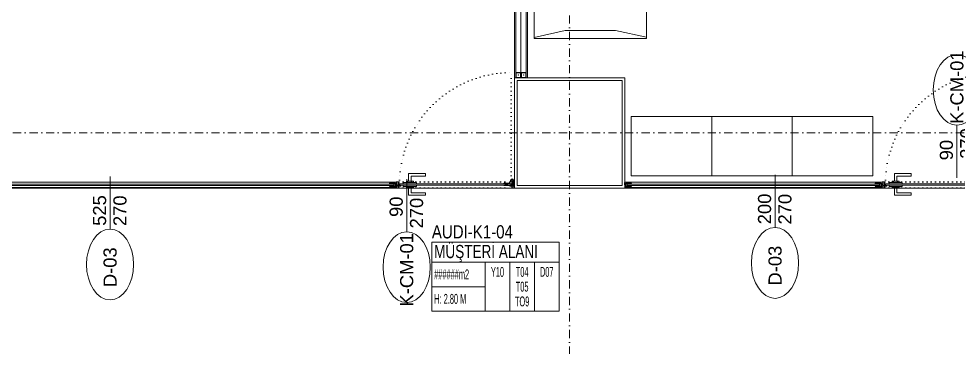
# Model space of a CAD drawing. Extents: x -1281 to 23780, y 0 to 7214.
# Drawn here: x 8848 to 9564, y 2242 to 2492 of the extents above; entities that cross this region are included whole.
import ezdxf
from ezdxf.enums import TextEntityAlignment as Align

# ---------------------------------------------------------------- set-up
doc = ezdxf.new("R2010")
doc.units = 0
doc.header["$LTSCALE"] = 25
doc.header["$MEASUREMENT"] = 0
for name, pattern in [('DASHDOT', [1, 0.5, -0.25, 0, -0.25]), ('DASHDOT2', [0.5, 0.25, -0.125, 0, -0.125]), ('DOT2', [0.125, 0, -0.125])]:
    doc.linetypes.add(name, pattern=pattern)
doc.layers.get('0').update_dxf_attribs({"color": 9, "lineweight": 9})
for name, color, linetype, lineweight in [('0 @ 1', 9, 'Continuous', 9), ('01', 9, 'Continuous', 9), ('05', 9, 'Continuous', 9), ('06C', 9, 'Continuous', 9), ('06D', 9, 'Continuous', 9), ('07K', 9, 'Continuous', 9), ('10', 9, 'Continuous', 9), ('11', 9, 'Continuous', 9), ('14', 9, 'Continuous', 9), ('15', 9, 'Continuous', 9), ('20', 9, 'DOT2', 9), ('21', 9, 'Continuous', 9), ('22', 8, 'Continuous', 9), ('24', 9, 'DASHDOT2', 9), ('35', 9, 'Continuous', 9)]:
    doc.layers.add(name, color=color, linetype=linetype, lineweight=lineweight)
doc.styles.add('Arial', font='arial.ttf', dxfattribs={"height": 2.5})
doc.styles.add('MuuM_TEXT-STANDART', font='ARIALN.TTF')
pattern_1 = [(225, (-604.72494, -2171.82614), (-0.0883883476, 0.0883883476), []), (135, (-604.72494, -2171.82614), (0.0883883476, 0.0883883476), [])]

# ---------------------------------------------------------------- blocks, each defined once
blk = doc.blocks.new('0_doorno')
blk.add_lwpolyline([(4.5, 0), (12.5, 0)])
blk.add_ellipse((-0.89, 0), major_axis=(-5.39, 0), ratio=0.666667)
at = {"style": 'Arial'}
blk.add_attdef('YUKSEKLIK', text='', height=2, dxfattribs=at).set_placement((5, 12.3), align=Align.TOP_LEFT)
blk.add_attdef('KAPINO', text='', height=2, dxfattribs=at).set_placement((0, 0), align=Align.MIDDLE)
blk.add_attdef('GENISLIK', text='', height=2, dxfattribs=at).set_placement((5, -3.79), align=Align.BOTTOM_LEFT)
blk = doc.blocks.new('Group-41-1')
for p, q in [((384804.5645, 69162.035), (384804.5645, 69161.585)), ((384805.1779, 69162.035), (384804.5645, 69162.035)), ((384805.1779, 69161.585), (384805.1779, 69162.035)), ((384804.5645, 69161.585), (384805.1779, 69161.585))]:
    blk.add_line(p, q)
at = {"flags": 128}
blk.add_lwpolyline([(384804.5645, 69162.035), (384805.1779, 69162.035), (384805.1779, 69161.585), (384804.5645, 69161.585)], close=True, dxfattribs=at)
blk = doc.blocks.new('Group-42-1')
at = {"layer": '05', "color": 7}
for p in [(-1.2267, 0), (-0.6133, 0), (0, 0)]:
    blk.add_blockref('Group-41-1', p, dxfattribs=at)
blk = doc.blocks.new('p-masa_160')
for p, q in [((7.57, 115.2), (7.57, 160)), ((85.7, 115.2), (7.57, 115.2))]:
    blk.add_line(p, q)
blk.add_lwpolyline([(85.7, 115.2), (93.45, 115.2), (93.45, 174.97), (7.57, 174.97), (7.57, 160), (0, 160), (0, 0), (85.7, 0), (85.7, 115.2)], close=True)
at = {"flags": 128}
for points in [[(7.57, 160), (7.57, 174.97), (93.45, 174.97), (93.45, 115.2), (85.7, 115.2)], [(85.7, 0.04), (85.7, 0.94), (61.93, 5.88), (23.62, 5.88), (0, 0.73), (0, 0), (85.67, 0)]]:
    blk.add_lwpolyline(points, dxfattribs=at)
for points in [[(85.7, 160), (85.7, 0), (0, 0), (0, 160), (85.7, 160)], [(85.7, 160), (85.7, 0), (0, 0), (0, 160)]]:
    blk.add_lwpolyline(points, close=True, dxfattribs=at)
blk = doc.blocks.new('0_roomno2-flat-2')
at = {"layer": '21'}
blk.add_lwpolyline([(96.88, -52.5), (0, -52.5), (0, 0), (96.88, 0)], close=True, dxfattribs=at)
for points in [[(0, -15), (96.88, -15)], [(40.62, -15), (40.62, -52.5)], [(59.38, -15), (59.38, -52.5)], [(78.12, -15), (78.12, -52.5)], [(0, -33.75), (40.62, -33.75)]]:
    blk.add_lwpolyline(points, dxfattribs=at)
at = {"layer": '21', "style": 'MuuM_TEXT-STANDART', "width": 0.6}
blk.add_text('H:', height=7.5, dxfattribs=at).set_placement((1.75, -43.04), align=Align.MIDDLE_LEFT)
at = {"layer": '21', "style": 'Arial'}
blk.add_attdef('ODANO', (0, 5.85), '', height=10, dxfattribs=at)
blk.add_attdef('MEKANADI', text='', height=10, dxfattribs=at).set_placement((1.75, -15), align=Align.BOTTOM_LEFT)
at = {"layer": '21', "style": 'MuuM_TEXT-STANDART', "width": 0.6}
for tag, p in [('M2', (1.75, -24.38)), ('TEMIZTAVANYUKSEKLIGI', (9, -43.04))]:
    blk.add_attdef(tag, text='', height=7.5, dxfattribs=at).set_placement(p, align=Align.MIDDLE_LEFT)
for tag, p in [('YER01', (50, -22.5)), ('TAVAN01', (68.75, -22.5)), ('DUVAR01', (87.5, -22.5)), ('YER02', (50, -33.75)), ('TAVAN02', (68.75, -33.75)), ('DUVAR02', (87.5, -33.75)), ('YER03', (50, -45)), ('TAVAN03', (68.75, -45)), ('DUVAR03', (87.5, -45))]:
    blk.add_attdef(tag, text='', height=7.5, dxfattribs=at).set_placement(p, align=Align.MIDDLE_CENTER)
blk = doc.blocks.new('p-kolon_80x80')
blk.add_lwpolyline([(-40, -40), (40, -40), (40, 40), (-40, 40)], close=True)
blk = doc.blocks.new('Prf-40x40')
for points in [[(1.5, -2), (-1.5, -2, -0.414214), (-2, -1.5), (-2, 1.5, -0.414214), (-1.5, 2), (1.5, 2, -0.414214), (2, 1.5), (2, -1.5, -0.414214)], [(1.5, -1.7), (-1.5, -1.7, -0.414214), (-1.7, -1.5), (-1.7, 1.5, -0.414214), (-1.5, 1.7), (1.5, 1.7, -0.414214), (1.7, 1.5), (1.7, -1.5, -0.414214)]]:
    blk.add_lwpolyline(points, format="xyb", close=True)
blk.add_point((0, 0))
blk = doc.blocks.new('g-kapı kolu-p')
for points in [[(11.85, 8.21), (-0.95, 8.21), (-0.95, 2.41), (0.95, 2.41), (0.95, 6.31), (11.85, 6.31), (11.85, 8.21)], [(11.85, -8.21), (-0.95, -8.21), (-0.95, -2.41), (0.95, -2.41), (0.95, -6.31), (11.85, -6.31), (11.85, -8.21)]]:
    blk.add_lwpolyline(points)
for points in [[(-5, 0.5), (5, 0.5), (5, 1.5), (-5, 1.5)], [(-2.65, 1.5), (2.65, 1.5), (2.65, 2.41), (-2.65, 2.41)], [(-5, -1.5), (5, -1.5), (5, -0.5), (-5, -0.5)], [(-2.65, -1.5), (2.65, -1.5), (2.65, -2.41), (-2.65, -2.41)]]:
    blk.add_lwpolyline(points, close=True)
blk = doc.blocks.new('k-cambölme-kapı-p')
at = {"layer": '10'}
h = blk.add_hatch(dxfattribs=at)
h.set_pattern_fill('NET', color=256, angle=135, style=0)
h.set_pattern_definition([(135, (3753.7029, 560.85184), (-0.0883883476, -0.0883883476), []), (225, (3753.7029, 560.85184), (0.0883883476, -0.0883883476), [])])
h.paths.add_polyline_path([(2.08, -0.06), (2.08, 0.02), (2.07, 0.04), (2.05, 0.07), (2.01, 0.09), (1.98, 0.1), (1.97, 0.1), (1.97, -0.29), (1.94, -0.29), (1.94, -0.43), (1.88, -0.49), (1.67, -0.49), (1.82, -0.29), (1.73, -0.29), (1.53, -0.5), (1.44, -0.5), (1.62, -0.32), (1.62, -0.29), (1.51, -0.29), (1.34, -0.42), (1.32, -0.44), (1.3, -0.48), (1.29, -0.51), (1.26, -0.57), (1.26, -0.31), (1.32, -0.29), (1.23, -0.29), (1.23, -0.53), (1.23, -0.59), (1.24, -0.62), (1.26, -0.64), (3.47, -0.64), (3.47, -0.58), (3.38, -0.35), (3.38, -0.3), (3.42, -0.25), (3.42, -0.2), (3.38, -0.16), (2.73, -0.16), (2.74, -0.2), (2.91, -0.2, -1), (2.91, -0.25)])
h.paths.add_polyline_path([(2.05, -0.18), (2.05, -0.21), (2.08, -0.23), (2.11, -0.24), (2.15, -0.25), (2.95, -0.27), (2.92, -0.29), (2.55, -0.29), (2.54, -0.31), (2.52, -0.33), (2.5, -0.34), (2.48, -0.34), (2.46, -0.34), (2.44, -0.32), (2.42, -0.3), (2.08, -0.3), (1.99, -0.11), (1.99, -0.07), (2.05, -0.07)], flags=16)
h.paths.add_polyline_path([(2.41, -0.34), (2.51, -0.5), (2.08, -0.5), (2.08, -0.34)], flags=16)
h.paths.add_polyline_path([(2.55, -0.33), (2.89, -0.33), (2.94, -0.33), (3.28, -0.34, 0.166992), (3.34, -0.55), (2.72, -0.55), (2.55, -0.36)], flags=16)
h.paths.add_polyline_path([(3.02, -0.22), (3.02, -0.2), (3.33, -0.2, 0.10606), (3.29, -0.33), (3.01, -0.27)], flags=16)
h = blk.add_hatch(dxfattribs=at)
h.set_pattern_fill('NET', color=256, angle=135, style=0)
h.set_pattern_definition([(45, (474.94443, 2280.71206), (0.0883883476, -0.0883883476), []), (315, (474.94443, 2280.71206), (-0.0883883476, -0.0883883476), [])])
h.paths.add_polyline_path([(87.27, -0.16), (87.26, -0.2), (87.09, -0.2, 1), (87.09, -0.25), (87.92, -0.25), (87.92, -0.01), (87.93, 0.03), (87.96, 0.05), (88, 0.07), (88.03, 0.07), (88.03, -0.29), (88.06, -0.29), (88.06, -0.43), (88.12, -0.49), (88.33, -0.49), (88.18, -0.29), (88.27, -0.29), (88.47, -0.5), (88.56, -0.5), (88.38, -0.32), (88.38, -0.29), (88.49, -0.29), (88.66, -0.42), (88.68, -0.44), (88.7, -0.48), (88.71, -0.51), (88.74, -0.57), (88.74, -0.31), (88.68, -0.29), (88.77, -0.29), (88.77, -0.53), (88.77, -0.59), (88.76, -0.62), (88.74, -0.64), (86.53, -0.64), (86.53, -0.58), (86.62, -0.35), (86.62, -0.3), (86.58, -0.25), (86.58, -0.2), (86.62, -0.16)])
h.paths.add_polyline_path([(87.28, -0.55), (87.45, -0.36), (87.45, -0.33), (87.11, -0.33), (87.06, -0.33), (87.03, -0.31), (86.99, -0.27), (86.98, -0.22), (86.98, -0.2), (86.67, -0.2, -0.292264), (86.66, -0.55)], flags=16)
h.paths.add_polyline_path([(87.48, -0.51), (87.59, -0.51), (87.53, -0.43)], flags=16)
h.paths.add_polyline_path([(87.56, -0.4), (87.69, -0.5), (87.92, -0.5), (87.92, -0.34), (87.59, -0.34)], flags=16)
h.paths.add_polyline_path([(87.62, -0.53), (87.71, -0.62), (87.71, -0.53)], flags=16)
for points in [[(1.97, -0.29), (1.97, 2.13), (2.05, 2.13), (2.05, 2.28, 0.414214), (1.89, 2.44), (0.08, 2.44, 0.414214), (0, 2.36), (0, -2.36, 0.414214), (0.08, -2.44), (2.05, -2.44), (2.05, -2.25), (2.05, -2.23), (2.05, -2.23), (2.05, -2.23), (2.05, -2.23), (2.05, -2.23), (2.05, -0.89)], [(88.03, -0.29), (88.03, 2.13), (87.95, 2.13), (87.95, 2.28, -0.414214), (88.11, 2.44), (89.92, 2.44, -0.414214), (90, 2.36), (90, -2.36, -0.414214), (89.92, -2.44), (87.95, -2.44), (87.95, -2.25), (87.95, -2.23), (87.95, -2.23), (87.95, -2.23), (87.95, -2.23), (87.95, -2.23), (87.95, -0.89)], [(1.51, -0.29), (1.34, -0.42), (1.32, -0.44), (1.3, -0.48), (1.29, -0.51), (1.26, -0.57), (1.26, -0.31), (1.32, -0.29), (1.23, -0.29), (1.23, -0.53), (1.23, -0.59), (1.24, -0.62), (1.26, -0.64), (3.47, -0.64), (3.47, -0.58), (3.38, -0.35), (3.38, -0.3), (3.42, -0.25), (3.42, -0.2), (3.38, -0.16), (2.73, -0.16), (2.74, -0.2), (2.91, -0.2, -1), (2.91, -0.25, -1)], [(88.49, -0.29), (88.66, -0.42), (88.68, -0.44), (88.7, -0.48), (88.71, -0.51), (88.74, -0.57), (88.74, -0.31), (88.68, -0.29), (88.77, -0.29), (88.77, -0.53), (88.77, -0.59), (88.76, -0.62), (88.74, -0.64), (86.53, -0.64), (86.53, -0.58), (86.62, -0.35), (86.62, -0.3), (86.58, -0.25), (86.58, -0.2), (86.62, -0.16), (87.27, -0.16), (87.26, -0.2), (87.09, -0.2, 1), (87.09, -0.25, 1)], [(86.66, -0.55), (87.28, -0.55), (87.45, -0.36), (87.45, -0.33), (87.11, -0.33), (87.06, -0.33), (87.03, -0.31), (86.99, -0.27), (86.98, -0.22), (86.98, -0.2), (86.67, -0.2, 1)]]:
    blk.add_lwpolyline(points, format="xyb", dxfattribs=at)
for points in [[(1.82, 2.27), (0.16, 2.27), (0.16, 2.03), (0.38, 2.03), (0.38, 1.92), (0.22, 1.92), (0.22, 1.16), (0.35, 1.16), (0.35, -0.41), (0.22, -0.41), (0.22, -1.23), (0.36, -1.23), (0.36, -1.38), (0.16, -1.38), (0.16, -2.24), (1.82, -2.24), (1.82, -1.72), (1.62, -1.72), (1.62, -1.58), (1.82, -1.58), (1.82, -1.37), (1.61, -1.37), (1.61, -1.24), (1.74, -1.24), (1.74, -0.85), (1.06, -0.85), (1.06, -0.13), (1.5, -0.13), (1.5, 1.92), (1.57, 2.03), (1.82, 2.03), (1.82, 2.27)], [(0.69, 3.63), (0.69, 2.44)], [(0.69, 2.27), (0.69, -0.24), (1.06, -0.24)], [(1.06, 2.44), (1.06, 2.86)], [(1.06, -0.13), (1.06, 2.27)], [(1.5, 1.92), (1.06, 1.92)], [(1.17, 1.92), (1.17, -0.13)], [(2.91, -0.25), (2.08, -0.06), (2.08, 0.02), (2.07, 0.04), (2.05, 0.07), (2.01, 0.09), (1.98, 0.1), (1.97, 0.1)], [(3.84, 0.88), (2.63, 3.22)], [(4.07, 1.27), (2.67, 3.99)], [(8.14, 0.88), (8.14, 1.27), (4.07, 1.27)], [(5.3, 0.88), (5.3, -0.16)], [(5.5, 1.27), (5.77, 0.97), (5.77, 0.88)], [(5.59, 0.88), (5.59, -0.16)], [(6.76, 1.27), (6.49, 0.97), (6.49, 0.88)], [(6.67, 0.88), (6.67, -0.16)], [(6.96, 0.88), (6.96, -0.16)], [(87.09, -0.25), (87.92, -0.25), (87.92, -0.01), (87.93, 0.03), (87.96, 0.05), (88, 0.07), (88.03, 0.07)], [(88.18, 2.27), (89.84, 2.27), (89.84, 2.03), (89.62, 2.03), (89.62, 1.92), (89.78, 1.92), (89.78, 1.16), (89.65, 1.16), (89.65, -0.41), (89.78, -0.41), (89.78, -1.23), (89.64, -1.23), (89.64, -1.38), (89.84, -1.38), (89.84, -2.24), (88.18, -2.24), (88.18, -1.72), (88.38, -1.72), (88.38, -1.58), (88.18, -1.58), (88.18, -1.37), (88.39, -1.37), (88.39, -1.24), (88.26, -1.24), (88.26, -0.85), (88.94, -0.85), (88.94, -0.13), (88.5, -0.13), (88.5, 1.92), (88.43, 2.03), (88.18, 2.03), (88.18, 2.27)], [(2.05, -0.89), (3.59, -0.89), (3.59, -0.64), (1.23, -0.64), (1.23, -0.29), (1.97, -0.29)], [(1.62, -0.29), (1.62, -0.32), (1.44, -0.5), (1.53, -0.5), (1.73, -0.29)], [(1.82, -0.29), (1.67, -0.49), (1.88, -0.49), (1.94, -0.43), (1.94, -0.29)], [(3.34, -0.55), (2.72, -0.55), (2.55, -0.36), (2.55, -0.33), (2.89, -0.33), (2.94, -0.33)], [(3.28, -0.34), (3.28, -0.34), (2.94, -0.33)], [(3.01, -0.27), (3.02, -0.22), (3.02, -0.2), (3.33, -0.2)], [(3.01, -0.27), (3.29, -0.33), (3.29, -0.33)], [(4.06, -0.16), (4.06, -0.55), (8.14, -0.55)], [(8.14, -0.55), (8.14, -0.16)], [(87.95, -0.89), (86.41, -0.89), (86.41, -0.64), (88.77, -0.64), (88.77, -0.29), (88.03, -0.29)], [(87.59, -0.51), (87.53, -0.43), (87.48, -0.51), (87.59, -0.51)], [(88.18, -0.29), (88.33, -0.49), (88.12, -0.49), (88.06, -0.43), (88.06, -0.29)], [(88.38, -0.29), (88.38, -0.32), (88.56, -0.5), (88.47, -0.5), (88.27, -0.29)]]:
    blk.add_lwpolyline(points, dxfattribs=at)
at = {"layer": '10', "linetype": 'DASHDOT', "ltscale": 0.05}
for points in [[(3.22, 3.63), (0.2, 3.63)], [(1.71, 2.14), (1.71, 4.9)], [(6.13, 1.44), (6.13, -0.55)]]:
    blk.add_lwpolyline(points, dxfattribs=at)
at = {"layer": '10'}
for points in [[(1.99, -0.07), (2.05, -0.07), (2.05, -0.18), (2.05, -0.21), (2.08, -0.23), (2.11, -0.24), (2.15, -0.25), (2.95, -0.27), (2.92, -0.29), (2.55, -0.29), (2.54, -0.31), (2.52, -0.33), (2.5, -0.34), (2.48, -0.34), (2.46, -0.34), (2.44, -0.32), (2.42, -0.3), (2.08, -0.3), (1.99, -0.11)], [(2.08, -0.5), (2.08, -0.34), (2.41, -0.34), (2.51, -0.5), (2.51, -0.5)], [(87.92, -0.5), (87.92, -0.34), (87.59, -0.34), (87.56, -0.4), (87.69, -0.5)], [(87.62, -0.53), (87.71, -0.53), (87.71, -0.62)]]:
    blk.add_lwpolyline(points, close=True, dxfattribs=at)
blk.add_circle((1.71, 3.65), 1.02, dxfattribs=at)
for centre, start, end in [((3.6, -0.37), 176.14303, 214.06492), ((3.6, -0.37), 148.89788, 173.11441), ((86.4, -0.37), 325.93508, 31.10212)]:
    blk.add_arc(centre, 0.322, start, end, dxfattribs=at)
at = {"layer": '15', "linetype": 'DOT2'}
blk.add_lwpolyline([(2.48, 0.36), (2.48, 85.36)], dxfattribs=at)
at = {"layer": '15'}
blk.add_lwpolyline([(2.58, 0.88), (87.42, 0.88), (87.52, 0.78), (87.52, -0.05), (87.42, -0.16), (2.58, -0.16), (2.58, -0.16), (2.48, -0.05), (2.48, 0.78), (2.58, 0.88)], dxfattribs=at)
at = {"layer": '15', "linetype": 'DOT2'}
blk.add_arc((2.48, 0.36), 85.04, 0, 90, dxfattribs=at)
at = {"layer": '20'}
for p, q in [((87.95, 2.43), (2.05, 2.43)), ((87.95, 2.13), (2.05, 2.13)), ((87.95, -2.23), (2.05, -2.23)), ((87.95, -2.44), (2.05, -2.44))]:
    blk.add_line(p, q, dxfattribs=at)
at = {"layer": '06C', "xscale": -1}
blk.add_blockref('g-kapı kolu-p', (79.64, 0.38), dxfattribs=at)
blk = doc.blocks.new('p-strahle-alüminyumdoğramaprofili')
at = {"layer": '10'}
h = blk.add_hatch(dxfattribs=at)
h.set_pattern_fill('NET', color=256, angle=315, style=0)
h.set_pattern_definition(pattern_1)
h.paths.add_polyline_path([(-4.62, 2.65), (-4.68, 2.65), (-4.72, 2.75), (-4.72, 2.8), (-4.69, 2.8), (-4.69, 2.92), (-4.98, 2.92), (-4.98, 2.8), (-4.95, 2.8), (-4.99, 2.65), (-5.08, 2.66), (-5.25, 2.28), (-5.14, 2.28), (-5.14, 2.33), (-4.98, 2.52, 0.2599), (-4.9, 2.28), (-4.66, 2.28, 0.382682)])
h.paths.add_polyline_path([(-4.86, 2.52), (-4.67, 2.52, -2.16717)], flags=16)
h = blk.add_hatch(dxfattribs=at)
h.set_pattern_fill('NET', color=256, angle=315, style=0)
h.set_pattern_definition(pattern_1)
h.paths.add_polyline_path([(-4.62, 0.88), (-4.68, 0.88), (-4.72, 0.77), (-4.72, 0.73), (-4.69, 0.73), (-4.69, 0.6), (-4.98, 0.6), (-4.98, 0.73), (-4.95, 0.73), (-4.99, 0.88), (-5.08, 0.87), (-5.25, 1.24), (-5.14, 1.24), (-5.14, 1.2), (-4.98, 1.01, -0.2599), (-4.9, 1.24), (-4.66, 1.24, -0.382682)])
h.paths.add_polyline_path([(-4.86, 1), (-4.67, 1, 2.16717)], flags=16)
h = blk.add_hatch(dxfattribs=at)
h.set_pattern_fill('NET', color=256, angle=315, style=0)
h.set_pattern_definition([(225, (-608.45214, -2173.53612), (-0.0883883476, 0.0883883476), []), (135, (-608.45214, -2173.53612), (0.0883883476, 0.0883883476), [])])
h.paths.add_polyline_path([(-3.45, 2.28), (-3.45, 2.57), (-4.49, 2.57), (-4.49, 2.28)])
h = blk.add_hatch(dxfattribs=at)
h.set_pattern_fill('NET', color=256, angle=315, style=0)
h.set_pattern_definition([(225, (-608.45214, -2180.04526), (-0.0883883476, 0.0883883476), []), (135, (-608.45214, -2180.04526), (0.0883883476, 0.0883883476), [])])
h.paths.add_polyline_path([(-3.45, 0.93), (-3.45, 1.24), (-4.49, 1.24), (-4.49, 0.93)])
h = blk.add_hatch(dxfattribs=at)
h.set_pattern_fill('NET', color=256, angle=315, style=0)
h.set_pattern_definition([(225, (-629.50454, -2177.58922), (-0.0883883476, 0.0883883476), []), (135, (-629.50454, -2177.58922), (0.0883883476, 0.0883883476), [])])
h.paths.add_polyline_path([(0, 0.68), (0, 1.75), (-0.18, 1.75), (-0.18, 0.68)])
for points in [[(-5.08, 2.66), (-5.25, 2.28)], [(-5.09, 0.88), (-5.25, 1.24)], [(-4.98, 2.52), (-5.14, 2.33), (-5.14, 2.28)], [(-4.98, 1.01), (-5.14, 1.2), (-5.14, 1.24)], [(-4.92, 3.6), (-4.92, 3.16), (-4.61, 3.16), (-4.61, 2.87), (-4.52, 2.87), (-4.62, 2.65), (-4.68, 2.65), (-4.72, 2.75), (-4.72, 2.8), (-4.69, 2.8), (-4.69, 3.05), (-4.98, 3.05), (-4.98, 2.8), (-4.95, 2.8), (-4.99, 2.65), (-5.08, 2.66), (-5.07, 3.76), (-0.11, 3.76)], [(-4.69, 2.92), (-4.98, 2.92)], [(-4.71, 0.6), (-4.98, 0.6)], [(-2.83, 0.2), (-2.67, 0.2), (-2.67, -0.04), (-4.87, -0.04), (-4.87, 0.19), (-4.57, 0.19), (-4.57, 0.73), (-2.67, 0.73)], [(-4.52, 2.87), (-4.49, 2.87), (-4.49, 2.26)], [(-4.49, 0.93), (-4.49, 0.93), (-4.49, 1.26)], [(-3.45, 2.26), (-3.45, 2.57)], [(-3.45, 1.26), (-3.45, 0.93)], [(-2.08, 0.93), (-2.08, 2.57)], [(-0.18, 0.68), (0, 0.68), (0, 1.75)], [(-0.18, 1.75), (0, 1.75)]]:
    blk.add_lwpolyline(points, dxfattribs=at)
for points in [[(-0.18, 2.74), (-0.18, 2.21), (0, 2.21), (0, 2.08), (-0.18, 2.08), (-0.18, 0.43), (0, 0.43), (0, 0), (-0.12, 0), (-0.12, -0.24), (-5.09, -0.24), (-5.09, 0.88), (-4.98, 0.88), (-4.94, 0.7), (-4.99, 0.7), (-4.99, 0.33), (-4.71, 0.33), (-4.71, 0.88), (-4.56, 0.88), (-4.52, 0.93), (-1.28, 0.93), (-1.2, 1.22), (-0.9, 1.22), (-0.9, 0.62), (-0.58, 0.62), (-0.58, 2.74)], [(-2.03, 0.78), (-1.35, 0.78), (-1.35, 0.08), (-1.28, 0.04), (-1.28, -0.04), (-2.09, -0.04), (-2.09, 0.1), (-2.03, 0.15)]]:
    blk.add_lwpolyline(points, close=True, dxfattribs=at)
for points in [[(-0.57, 3.26), (-0.57, 3.62), (-4.89, 3.62), (-4.89, 3.65, 0.561743), (-4.97, 3.66, 0.595966), (-4.92, 3.6, -2.204878)], [(-4.67, 2.52), (-4.86, 2.52, 1)], [(-4.67, 1), (-4.86, 1, -1)], [(-4.61, 2.87), (-4.49, 3.45, -0.833203), (-4.18, 3.44, -0.447088)], [(-4.49, 2.57), (-1.23, 2.57, -0.414214), (-0.9, 2.25), (-0.9, 1.22)], [(-4.18, 3.44), (-4.18, 2.99, 0.414214), (-4.07, 2.89), (-0.82, 2.89), (-0.82, 3.62)], [(-2.67, 0.73), (-2.67, 0.32), (-2.83, 0.32, 1), (-2.83, 0.2, -1)], [(-0.11, 3.76), (-0.11, 3.62), (-0.45, 3.62), (-0.45, 3.14, -1), (-0.66, 3.14)], [(-0.66, 3.14, -0.305404), (-0.57, 3.26, -5.773092)]]:
    blk.add_lwpolyline(points, format="xyb", dxfattribs=at)
for centre, radius, start, end in [((-4.73, 2.47), 0.253, 168.66756, 234.12581), ((-4.73, 1.06), 0.253, 125.87419, 191.33244), ((-4.77, 2.44), 0.125, 139.54015, 40.45985), ((-4.77, 1.08), 0.125, 319.54015, 220.45985), ((-4.84, 2.48), 0.273, 305.97376, 36.42893), ((-4.84, 1.04), 0.273, 323.57107, 54.02624)]:
    blk.add_arc(centre, radius, start, end, dxfattribs=at)
blk = doc.blocks.new('*U258')
at = {"layer": '06D'}
for points in [[(4.95, 4), (191.05, 4)], [(4.95, 0), (191.04, 0)]]:
    blk.add_lwpolyline(points, dxfattribs=at)
at = {"layer": '15'}
for points in [[(1.96, 2.5), (194.04, 2.5)], [(194.04, 1.5), (1.96, 1.5)]]:
    blk.add_lwpolyline(points, dxfattribs=at)
at = {"layer": '0 @ 1', "linetype": 'Continuous', "xscale": -1}
blk.add_blockref('p-strahle-alüminyumdoğramaprofili', (-0.12, 0.24), dxfattribs=at)
at = {"layer": '0 @ 1', "linetype": 'Continuous'}
blk.add_blockref('p-strahle-alüminyumdoğramaprofili', (196.12, 0.24), dxfattribs=at)
blk = doc.blocks.new('*U259')
at = {"layer": '06D'}
for points in [[(4.95, 4), (521.05, 4)], [(4.95, 0), (521.04, 0)]]:
    blk.add_lwpolyline(points, dxfattribs=at)
at = {"layer": '15'}
for points in [[(1.96, 2.5), (524.04, 2.5)], [(524.04, 1.5), (1.96, 1.5)]]:
    blk.add_lwpolyline(points, dxfattribs=at)
at = {"layer": '0 @ 1', "linetype": 'Continuous', "xscale": -1}
blk.add_blockref('p-strahle-alüminyumdoğramaprofili', (-0.12, 0.24), dxfattribs=at)
at = {"layer": '0 @ 1', "linetype": 'Continuous'}
blk.add_blockref('p-strahle-alüminyumdoğramaprofili', (526.12, 0.24), dxfattribs=at)

msp = doc.modelspace()

# ---------------------------------------------------------------- linework, layer by layer
at = {"layer": '06D'}
msp.add_lwpolyline([(9230.5, 2450.5), (9230.5, 2739.5)], dxfattribs=at)
at = {"layer": '11'}
for points in [[(9235.5, 2447), (9225.5, 2447), (9225.5, 2743), (9235.5, 2743)], [(9234.5, 2447), (9226.5, 2447), (9226.5, 2743), (9234.5, 2743)]]:
    msp.add_lwpolyline(points, close=True, dxfattribs=at)
at = {"layer": '14'}
msp.add_lwpolyline([(9225.5, 2447), (9309.5, 2447), (9309.5, 2363), (9225.5, 2363)], close=True, dxfattribs=at)
at = {"layer": '24'}
for points in [[(9267.5, 195), (9267.5, 4035)], [(6827.5, 2405), (11027.5, 2405)]]:
    msp.add_lwpolyline(points, dxfattribs=at)
at = {"layer": '35'}
msp.add_lwpolyline([(7909.5, 2803), (8525.5, 2803), (8525.5, 2363), (10472.5, 2363), (10472.5, 2240), (9967.4, 2240), (10004.84, 1897.89, 0.099521), (7703.07, 1167.17)], format="xyb", dxfattribs=at)
for points in [[(8609.5, 2803), (8609.5, 2743), (8535.5, 2743), (8535.5, 2447), (8609.5, 2447), (8609.5, 2363), (9225.5, 2363), (9225.5, 2803)], [(9235.5, 2743), (9235.5, 2447), (9309.5, 2447), (9309.5, 2363), (9925.5, 2363), (9925.5, 2447), (9990.5, 2447), (9990.5, 2743), (9925.5, 2743), (9925.5, 2803), (9309.5, 2803), (9309.5, 2743)]]:
    msp.add_lwpolyline(points, close=True, dxfattribs=at)

# ---------------------------------------------------------------- block references
at = {"linetype": 'Continuous', "rotation": 180}
for name, p in [('*U259', (9135.5, 2367.42)), ('*U258', (9505.5, 2367.42))]:
    msp.add_blockref(name, p, dxfattribs=at)
ref = msp.add_blockref('0_roomno2-flat-2', (9162.61, 2321.74))
ref.add_attrib('ODANO', 'AUDI-K1-04', dxfattribs={"layer": '21', "height": 10, "style": 'MuuM_TEXT-STANDART'}).set_placement((9162.61, 2321.74), align=Align.BOTTOM_LEFT)
ref.add_attrib('MEKANADI', 'MÜŞTERİ ALANI', dxfattribs={"layer": '21', "height": 10, "style": 'MuuM_TEXT-STANDART', "width": 0.9}).set_placement((9164.36, 2306.74), align=Align.BOTTOM_LEFT)
ref.add_attrib('M2', '######m2', dxfattribs={"layer": '21', "height": 7.5, "style": 'MuuM_TEXT-STANDART', "width": 0.6}).set_placement((9164.36, 2297.37), align=Align.MIDDLE_LEFT)
ref.add_attrib('TEMIZTAVANYUKSEKLIGI', '2.80 M', dxfattribs={"layer": '21', "height": 7.5, "style": 'MuuM_TEXT-STANDART', "width": 0.6}).set_placement((9171.61, 2278.7), align=Align.MIDDLE_LEFT)
ref.add_attrib('YER01', 'Y10', dxfattribs={"layer": '21', "height": 7.5, "style": 'MuuM_TEXT-STANDART', "width": 0.6}).set_placement((9212.61, 2299.24), align=Align.MIDDLE_CENTER)
ref.add_attrib('TAVAN01', 'T04', dxfattribs={"layer": '21', "height": 7.5, "style": 'MuuM_TEXT-STANDART', "width": 0.6}).set_placement((9231.36, 2299.24), align=Align.MIDDLE_CENTER)
ref.add_attrib('DUVAR01', 'D07', dxfattribs={"layer": '21', "height": 7.5, "style": 'MuuM_TEXT-STANDART', "width": 0.6}).set_placement((9250.11, 2299.24), align=Align.MIDDLE_CENTER)
ref.add_attrib('TAVAN02', 'T05', dxfattribs={"layer": '21', "height": 7.5, "style": 'MuuM_TEXT-STANDART', "width": 0.6}).set_placement((9231.36, 2287.99), align=Align.MIDDLE_CENTER)
ref.add_attrib('TAVAN03', 'TO9', dxfattribs={"layer": '21', "height": 7.5, "style": 'MuuM_TEXT-STANDART', "width": 0.6}).set_placement((9231.36, 2276.74), align=Align.MIDDLE_CENTER)
at = {"layer": '01'}
msp.add_blockref('p-kolon_80x80', (9267.5, 2405), dxfattribs=at)
at = {"layer": '05'}
msp.add_blockref('p-masa_160', (9240.5, 2477), dxfattribs=at)
at = {"layer": '05', "color": 7, "xscale": 100, "yscale": 100, "zscale": 100, "rotation": 180}
msp.add_blockref('Group-42-1', (38489832.29, 6918575.92), dxfattribs=at)
at = {"layer": '07K', "xscale": -1}
for p in [(9225.5, 2365.44), (9595.5, 2365.44)]:
    msp.add_blockref('k-cambölme-kapı-p', p, dxfattribs=at)
at = {"layer": '10', "xscale": -1}
for p in [(9228.5, 2449), (9232.5, 2449)]:
    msp.add_blockref('Prf-40x40', p, dxfattribs=at)
at = {"layer": '22'}
ref = msp.add_blockref('0_doorno', (9562.5, 2433.33), dxfattribs=dict(at, xscale=-5, yscale=5, zscale=5, rotation=90))
ref.add_attrib('KAPINO', 'K-CM-01', dxfattribs={"layer": '0', "height": 10, "rotation": 90, "style": 'Arial'}).set_placement((9562.5, 2439.84), align=Align.MIDDLE)
ref.add_attrib('GENISLIK', '90', dxfattribs={"layer": '0', "height": 10, "rotation": 90, "style": 'Arial'}).set_placement((9562.5, 2384.17), align=Align.BOTTOM_LEFT)
ref.add_attrib('YUKSEKLIK', '270', dxfattribs={"layer": '0', "height": 10, "rotation": 90, "style": 'Arial'}).set_placement((9565, 2385.28), align=Align.TOP_LEFT)
ref = msp.add_blockref('0_doorno', (8917.5, 2309.3), dxfattribs=dict(at, xscale=5, yscale=5, zscale=5, rotation=90))
ref.add_attrib('KAPINO', 'D-03', dxfattribs={"layer": '0', "height": 10, "rotation": 90, "style": 'Arial'}).set_placement((8917.5, 2302.79), align=Align.MIDDLE)
ref.add_attrib('GENISLIK', '525', dxfattribs={"layer": '0', "height": 10, "rotation": 90, "style": 'Arial'}).set_placement((8917.5, 2334.3), align=Align.BOTTOM_LEFT)
ref.add_attrib('YUKSEKLIK', '270', dxfattribs={"layer": '0', "height": 10, "rotation": 90, "style": 'Arial'}).set_placement((8920, 2334.12), align=Align.TOP_LEFT)
ref = msp.add_blockref('0_doorno', (9143.43, 2307.33), dxfattribs=dict(at, xscale=5, yscale=5, zscale=5, rotation=90))
ref.add_attrib('KAPINO', 'K-CM-01', dxfattribs={"layer": '0', "height": 10, "rotation": 90, "style": 'Arial'}).set_placement((9143.43, 2300.82), align=Align.MIDDLE)
ref.add_attrib('GENISLIK', '90', dxfattribs={"layer": '0', "height": 10, "rotation": 90, "style": 'Arial'}).set_placement((9143.43, 2341.04), align=Align.BOTTOM_LEFT)
ref.add_attrib('YUKSEKLIK', '270', dxfattribs={"layer": '0', "height": 10, "rotation": 90, "style": 'Arial'}).set_placement((9145.93, 2332.33), align=Align.TOP_LEFT)
ref = msp.add_blockref('0_doorno', (9424, 2310.5), dxfattribs=dict(at, xscale=5, yscale=5, zscale=5, rotation=90))
ref.add_attrib('KAPINO', 'D-03', dxfattribs={"layer": '0', "height": 10, "rotation": 90, "style": 'Arial'}).set_placement((9424, 2303.99), align=Align.MIDDLE)
ref.add_attrib('GENISLIK', '200', dxfattribs={"layer": '0', "height": 10, "rotation": 90, "style": 'Arial'}).set_placement((9424, 2335.5), align=Align.BOTTOM_LEFT)
ref.add_attrib('YUKSEKLIK', '270', dxfattribs={"layer": '0', "height": 10, "rotation": 90, "style": 'Arial'}).set_placement((9426.5, 2335.32), align=Align.TOP_LEFT)

doc.saveas('drawing.dxf')
